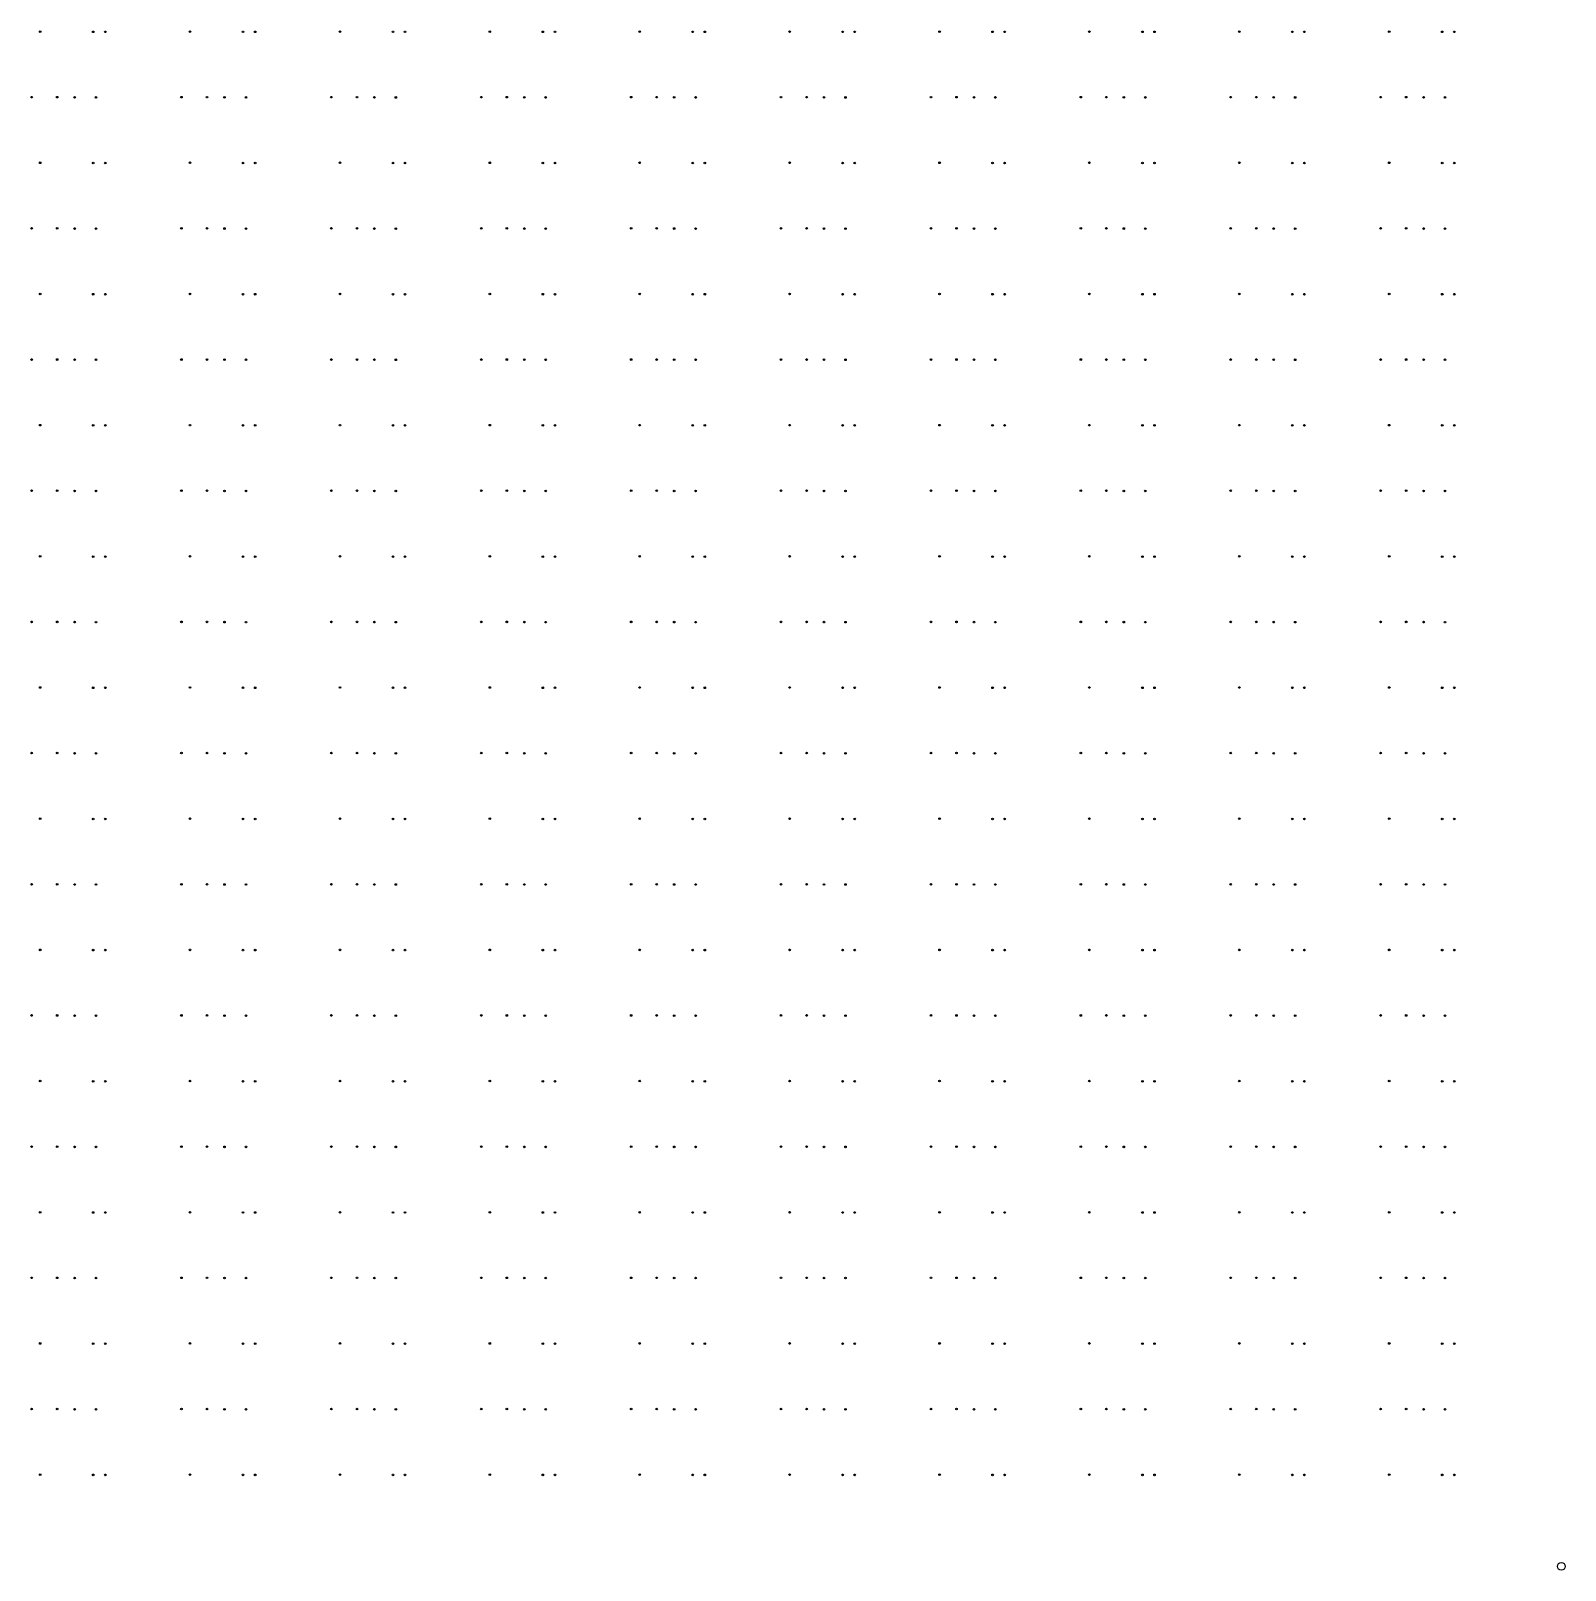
# Model space of a CAD drawing. Extents: x 50 to 173, y 50 to 173.
# Drawn here: x 112.6 to 172.6, y 49.9 to 110 of the extents above; entities that cross this region are included whole.
import ezdxf

# ---------------------------------------------------------------- set-up
doc = ezdxf.new("R2010")
doc.units = 0

msp = doc.modelspace()

# ---------------------------------------------------------------- linework, layer by layer
at = {"layer": '4H'}
msp.add_circle((172.4, 50), 0.15, dxfattribs=at)
at = {"layer": 'PET'}
for centre in [(112.993, 109.924), (115.063, 109.914), (115.536, 109.914), (118.847, 109.924), (120.917, 109.914), (121.389, 109.914), (124.701, 109.924), (126.77, 109.914), (127.243, 109.914), (130.554, 109.924), (132.624, 109.914), (133.097, 109.914), (136.408, 109.924), (138.478, 109.914), (138.95, 109.914), (142.262, 109.924), (144.331, 109.914), (144.804, 109.914), (148.115, 109.924), (150.185, 109.914), (150.658, 109.914), (153.969, 109.924), (156.039, 109.914), (156.511, 109.914), (159.823, 109.924), (161.892, 109.914), (162.365, 109.914), (165.676, 109.924), (167.746, 109.914), (168.219, 109.914), (112.658, 107.364), (113.656, 107.364), (114.337, 107.354), (115.174, 107.353), (118.511, 107.364), (119.51, 107.364), (120.191, 107.354), (121.028, 107.353), (124.365, 107.364), (125.364, 107.364), (126.045, 107.354), (126.882, 107.353), (130.219, 107.364), (131.217, 107.364), (131.898, 107.354), (132.735, 107.353), (136.072, 107.364), (137.071, 107.364), (137.752, 107.354), (138.589, 107.353), (141.926, 107.364), (142.925, 107.364), (143.606, 107.354), (144.443, 107.353), (147.78, 107.364), (148.778, 107.364), (149.459, 107.354), (150.296, 107.353), (153.633, 107.364), (154.632, 107.364), (155.313, 107.354), (156.15, 107.353), (159.487, 107.364), (160.486, 107.364), (161.167, 107.354), (162.004, 107.353), (165.341, 107.364), (166.339, 107.364), (167.02, 107.354), (167.857, 107.353), (112.993, 104.802), (115.063, 104.792), (115.536, 104.792), (118.847, 104.802), (120.917, 104.792), (121.389, 104.792), (124.701, 104.802), (126.77, 104.792), (127.243, 104.792), (130.554, 104.802), (132.624, 104.792), (133.097, 104.792), (136.408, 104.802), (138.478, 104.792), (138.95, 104.792), (142.262, 104.802), (144.331, 104.792), (144.804, 104.792), (148.115, 104.802), (150.185, 104.792), (150.658, 104.792), (153.969, 104.802), (156.039, 104.792), (156.511, 104.792), (159.823, 104.802), (161.892, 104.792), (162.365, 104.792), (165.676, 104.802), (167.746, 104.792), (168.219, 104.792), (112.658, 102.242), (113.656, 102.242), (114.337, 102.233), (115.174, 102.231), (118.511, 102.242), (119.51, 102.242), (120.191, 102.233), (121.028, 102.231), (124.365, 102.242), (125.364, 102.242), (126.045, 102.233), (126.882, 102.231), (130.219, 102.242), (131.217, 102.242), (131.898, 102.233), (132.735, 102.231), (136.072, 102.242), (137.071, 102.242), (137.752, 102.233), (138.589, 102.231), (141.926, 102.242), (142.925, 102.242), (143.606, 102.233), (144.443, 102.231), (147.78, 102.242), (148.778, 102.242), (149.459, 102.233), (150.296, 102.231), (153.633, 102.242), (154.632, 102.242), (155.313, 102.233), (156.15, 102.231), (159.487, 102.242), (160.486, 102.242), (161.167, 102.233), (162.004, 102.231), (165.341, 102.242), (166.339, 102.242), (167.02, 102.233), (167.857, 102.231), (112.993, 99.68), (115.063, 99.67), (115.536, 99.67), (118.847, 99.68), (120.917, 99.67), (121.389, 99.67), (124.701, 99.68), (126.77, 99.67), (127.243, 99.67), (130.554, 99.68), (132.624, 99.67), (133.097, 99.67), (136.408, 99.68), (138.478, 99.67), (138.95, 99.67), (142.262, 99.68), (144.331, 99.67), (144.804, 99.67), (148.115, 99.68), (150.185, 99.67), (150.658, 99.67), (153.969, 99.68), (156.039, 99.67), (156.511, 99.67), (159.823, 99.68), (161.892, 99.67), (162.365, 99.67), (165.676, 99.68), (167.746, 99.67), (168.219, 99.67), (112.658, 97.12), (113.656, 97.12), (114.337, 97.111), (115.174, 97.109), (118.511, 97.12), (119.51, 97.12), (120.191, 97.111), (121.028, 97.109), (124.365, 97.12), (125.364, 97.12), (126.045, 97.111), (126.882, 97.109), (130.219, 97.12), (131.217, 97.12), (131.898, 97.111), (132.735, 97.109), (136.072, 97.12), (137.071, 97.12), (137.752, 97.111), (138.589, 97.109), (141.926, 97.12), (142.925, 97.12), (143.606, 97.111), (144.443, 97.109), (147.78, 97.12), (148.778, 97.12), (149.459, 97.111), (150.296, 97.109), (153.633, 97.12), (154.632, 97.12), (155.313, 97.111), (156.15, 97.109), (159.487, 97.12), (160.486, 97.12), (161.167, 97.111), (162.004, 97.109), (165.341, 97.12), (166.339, 97.12), (167.02, 97.111), (167.857, 97.109), (112.993, 94.558), (115.063, 94.548), (115.536, 94.548), (118.847, 94.558), (120.917, 94.548), (121.389, 94.548), (124.701, 94.558), (126.77, 94.548), (127.243, 94.548), (130.554, 94.558), (132.624, 94.548), (133.097, 94.548), (136.408, 94.558), (138.478, 94.548), (138.95, 94.548), (142.262, 94.558), (144.331, 94.548), (144.804, 94.548), (148.115, 94.558), (150.185, 94.548), (150.658, 94.548), (153.969, 94.558), (156.039, 94.548), (156.511, 94.548), (159.823, 94.558), (161.892, 94.548), (162.365, 94.548), (165.676, 94.558), (167.746, 94.548), (168.219, 94.548), (112.658, 91.998), (113.656, 91.998), (114.337, 91.989), (115.174, 91.987), (118.511, 91.998), (119.51, 91.998), (120.191, 91.989), (121.028, 91.987), (124.365, 91.998), (125.364, 91.998), (126.045, 91.989), (126.882, 91.987), (130.219, 91.998), (131.217, 91.998), (131.898, 91.989), (132.735, 91.987), (136.072, 91.998), (137.071, 91.998), (137.752, 91.989), (138.589, 91.987), (141.926, 91.998), (142.925, 91.998), (143.606, 91.989), (144.443, 91.987), (147.78, 91.998), (148.778, 91.998), (149.459, 91.989), (150.296, 91.987), (153.633, 91.998), (154.632, 91.998), (155.313, 91.989), (156.15, 91.987), (159.487, 91.998), (160.486, 91.998), (161.167, 91.989), (162.004, 91.987), (165.341, 91.998), (166.339, 91.998), (167.02, 91.989), (167.857, 91.987), (112.993, 89.436), (115.063, 89.426), (115.536, 89.426), (118.847, 89.436), (120.917, 89.426), (121.389, 89.426), (124.701, 89.436), (126.77, 89.426), (127.243, 89.426), (130.554, 89.436), (132.624, 89.426), (133.097, 89.426), (136.408, 89.436), (138.478, 89.426), (138.95, 89.426), (142.262, 89.436), (144.331, 89.426), (144.804, 89.426), (148.115, 89.436), (150.185, 89.426), (150.658, 89.426), (153.969, 89.436), (156.039, 89.426), (156.511, 89.426), (159.823, 89.436), (161.892, 89.426), (162.365, 89.426), (165.676, 89.436), (167.746, 89.426), (168.219, 89.426), (112.658, 86.876), (113.656, 86.876), (114.337, 86.867), (115.174, 86.865), (118.511, 86.876), (119.51, 86.876), (120.191, 86.867), (121.028, 86.865), (124.365, 86.876), (125.364, 86.876), (126.045, 86.867), (126.882, 86.865), (130.219, 86.876), (131.217, 86.876), (131.898, 86.867), (132.735, 86.865), (136.072, 86.876), (137.071, 86.876), (137.752, 86.867), (138.589, 86.865), (141.926, 86.876), (142.925, 86.876), (143.606, 86.867), (144.443, 86.865), (147.78, 86.876), (148.778, 86.876), (149.459, 86.867), (150.296, 86.865), (153.633, 86.876), (154.632, 86.876), (155.313, 86.867), (156.15, 86.865), (159.487, 86.876), (160.486, 86.876), (161.167, 86.867), (162.004, 86.865), (165.341, 86.876), (166.339, 86.876), (167.02, 86.867), (167.857, 86.865), (112.993, 84.314), (115.063, 84.304), (115.536, 84.304), (118.847, 84.314), (120.917, 84.304), (121.389, 84.304), (124.701, 84.314), (126.77, 84.304), (127.243, 84.304), (130.554, 84.314), (132.624, 84.304), (133.097, 84.304), (136.408, 84.314), (138.478, 84.304), (138.95, 84.304), (142.262, 84.314), (144.331, 84.304), (144.804, 84.304), (148.115, 84.314), (150.185, 84.304), (150.658, 84.304), (153.969, 84.314), (156.039, 84.304), (156.511, 84.304), (159.823, 84.314), (161.892, 84.304), (162.365, 84.304), (165.676, 84.314), (167.746, 84.304), (168.219, 84.304), (112.658, 81.754), (113.656, 81.754), (114.337, 81.745), (115.174, 81.744), (118.511, 81.754), (119.51, 81.754), (120.191, 81.745), (121.028, 81.744), (124.365, 81.754), (125.364, 81.754), (126.045, 81.745), (126.882, 81.744), (130.219, 81.754), (131.217, 81.754), (131.898, 81.745), (132.735, 81.744), (136.072, 81.754), (137.071, 81.754), (137.752, 81.745), (138.589, 81.744), (141.926, 81.754), (142.925, 81.754), (143.606, 81.745), (144.443, 81.744), (147.78, 81.754), (148.778, 81.754), (149.459, 81.745), (150.296, 81.744), (153.633, 81.754), (154.632, 81.754), (155.313, 81.745), (156.15, 81.744), (159.487, 81.754), (160.486, 81.754), (161.167, 81.745), (162.004, 81.744), (165.341, 81.754), (166.339, 81.754), (167.02, 81.745), (167.857, 81.744), (112.993, 79.192), (115.063, 79.183), (115.536, 79.183), (118.847, 79.192), (120.917, 79.183), (121.389, 79.183), (124.701, 79.192), (126.77, 79.183), (127.243, 79.183), (130.554, 79.192), (132.624, 79.183), (133.097, 79.183), (136.408, 79.192), (138.478, 79.183), (138.95, 79.183), (142.262, 79.192), (144.331, 79.183), (144.804, 79.183), (148.115, 79.192), (150.185, 79.183), (150.658, 79.183), (153.969, 79.192), (156.039, 79.183), (156.511, 79.183), (159.823, 79.192), (161.892, 79.183), (162.365, 79.183), (165.676, 79.192), (167.746, 79.183), (168.219, 79.183), (112.658, 76.632), (113.656, 76.632), (114.337, 76.623), (115.174, 76.622), (118.511, 76.632), (119.51, 76.632), (120.191, 76.623), (121.028, 76.622), (124.365, 76.632), (125.364, 76.632), (126.045, 76.623), (126.882, 76.622), (130.219, 76.632), (131.217, 76.632), (131.898, 76.623), (132.735, 76.622), (136.072, 76.632), (137.071, 76.632), (137.752, 76.623), (138.589, 76.622), (141.926, 76.632), (142.925, 76.632), (143.606, 76.623), (144.443, 76.622), (147.78, 76.632), (148.778, 76.632), (149.459, 76.623), (150.296, 76.622), (153.633, 76.632), (154.632, 76.632), (155.313, 76.623), (156.15, 76.622), (159.487, 76.632), (160.486, 76.632), (161.167, 76.623), (162.004, 76.622), (165.341, 76.632), (166.339, 76.632), (167.02, 76.623), (167.857, 76.622), (112.993, 74.07), (115.063, 74.061), (115.536, 74.061), (118.847, 74.07), (120.917, 74.061), (121.389, 74.061), (124.701, 74.07), (126.77, 74.061), (127.243, 74.061), (130.554, 74.07), (132.624, 74.061), (133.097, 74.061), (136.408, 74.07), (138.478, 74.061), (138.95, 74.061), (142.262, 74.07), (144.331, 74.061), (144.804, 74.061), (148.115, 74.07), (150.185, 74.061), (150.658, 74.061), (153.969, 74.07), (156.039, 74.061), (156.511, 74.061), (159.823, 74.07), (161.892, 74.061), (162.365, 74.061), (165.676, 74.07), (167.746, 74.061), (168.219, 74.061), (112.658, 71.51), (113.656, 71.51), (114.337, 71.501), (115.174, 71.5), (118.511, 71.51), (119.51, 71.51), (120.191, 71.501), (121.028, 71.5), (124.365, 71.51), (125.364, 71.51), (126.045, 71.501), (126.882, 71.5), (130.219, 71.51), (131.217, 71.51), (131.898, 71.501), (132.735, 71.5), (136.072, 71.51), (137.071, 71.51), (137.752, 71.501), (138.589, 71.5), (141.926, 71.51), (142.925, 71.51), (143.606, 71.501), (144.443, 71.5), (147.78, 71.51), (148.778, 71.51), (149.459, 71.501), (150.296, 71.5), (153.633, 71.51), (154.632, 71.51), (155.313, 71.501), (156.15, 71.5), (159.487, 71.51), (160.486, 71.51), (161.167, 71.501), (162.004, 71.5), (165.341, 71.51), (166.339, 71.51), (167.02, 71.501), (167.857, 71.5), (112.993, 68.948), (115.063, 68.939), (115.536, 68.939), (118.847, 68.948), (120.917, 68.939), (121.389, 68.939), (124.701, 68.948), (126.77, 68.939), (127.243, 68.939), (130.554, 68.948), (132.624, 68.939), (133.097, 68.939), (136.408, 68.948), (138.478, 68.939), (138.95, 68.939), (142.262, 68.948), (144.331, 68.939), (144.804, 68.939), (148.115, 68.948), (150.185, 68.939), (150.658, 68.939), (153.969, 68.948), (156.039, 68.939), (156.511, 68.939), (159.823, 68.948), (161.892, 68.939), (162.365, 68.939), (165.676, 68.948), (167.746, 68.939), (168.219, 68.939), (112.658, 66.388), (113.656, 66.388), (114.337, 66.379), (115.174, 66.378), (118.511, 66.388), (119.51, 66.388), (120.191, 66.379), (121.028, 66.378), (124.365, 66.388), (125.364, 66.388), (126.045, 66.379), (126.882, 66.378), (130.219, 66.388), (131.217, 66.388), (131.898, 66.379), (132.735, 66.378), (136.072, 66.388), (137.071, 66.388), (137.752, 66.379), (138.589, 66.378), (141.926, 66.388), (142.925, 66.388), (143.606, 66.379), (144.443, 66.378), (147.78, 66.388), (148.778, 66.388), (149.459, 66.379), (150.296, 66.378), (153.633, 66.388), (154.632, 66.388), (155.313, 66.379), (156.15, 66.378), (159.487, 66.388), (160.486, 66.388), (161.167, 66.379), (162.004, 66.378), (165.341, 66.388), (166.339, 66.388), (167.02, 66.379), (167.857, 66.378), (112.993, 63.826), (115.063, 63.817), (115.536, 63.817), (118.847, 63.826), (120.917, 63.817), (121.389, 63.817), (124.701, 63.826), (126.77, 63.817), (127.243, 63.817), (130.554, 63.826), (132.624, 63.817), (133.097, 63.817), (136.408, 63.826), (138.478, 63.817), (138.95, 63.817), (142.262, 63.826), (144.331, 63.817), (144.804, 63.817), (148.115, 63.826), (150.185, 63.817), (150.658, 63.817), (153.969, 63.826), (156.039, 63.817), (156.511, 63.817), (159.823, 63.826), (161.892, 63.817), (162.365, 63.817), (165.676, 63.826), (167.746, 63.817), (168.219, 63.817), (112.658, 61.266), (113.656, 61.266), (114.337, 61.257), (115.174, 61.256), (118.511, 61.266), (119.51, 61.266), (120.191, 61.257), (121.028, 61.256), (124.365, 61.266), (125.364, 61.266), (126.045, 61.257), (126.882, 61.256), (130.219, 61.266), (131.217, 61.266), (131.898, 61.257), (132.735, 61.256), (136.072, 61.266), (137.071, 61.266), (137.752, 61.257), (138.589, 61.256), (141.926, 61.266), (142.925, 61.266), (143.606, 61.257), (144.443, 61.256), (147.78, 61.266), (148.778, 61.266), (149.459, 61.257), (150.296, 61.256), (153.633, 61.266), (154.632, 61.266), (155.313, 61.257), (156.15, 61.256), (159.487, 61.266), (160.486, 61.266), (161.167, 61.257), (162.004, 61.256), (165.341, 61.266), (166.339, 61.266), (167.02, 61.257), (167.857, 61.256), (112.993, 58.704), (115.063, 58.695), (115.536, 58.695), (118.847, 58.704), (120.917, 58.695), (121.389, 58.695), (124.701, 58.704), (126.77, 58.695), (127.243, 58.695), (130.554, 58.704), (132.624, 58.695), (133.097, 58.695), (136.408, 58.704), (138.478, 58.695), (138.95, 58.695), (142.262, 58.704), (144.331, 58.695), (144.804, 58.695), (148.115, 58.704), (150.185, 58.695), (150.658, 58.695), (153.969, 58.704), (156.039, 58.695), (156.511, 58.695), (159.823, 58.704), (161.892, 58.695), (162.365, 58.695), (165.676, 58.704), (167.746, 58.695), (168.219, 58.695), (112.658, 56.144), (113.656, 56.144), (114.337, 56.135), (115.174, 56.134), (118.511, 56.144), (119.51, 56.144), (120.191, 56.135), (121.028, 56.134), (124.365, 56.144), (125.364, 56.144), (126.045, 56.135), (126.882, 56.134), (130.219, 56.144), (131.217, 56.144), (131.898, 56.135), (132.735, 56.134), (136.072, 56.144), (137.071, 56.144), (137.752, 56.135), (138.589, 56.134), (141.926, 56.144), (142.925, 56.144), (143.606, 56.135), (144.443, 56.134), (147.78, 56.144), (148.778, 56.144), (149.459, 56.135), (150.296, 56.134), (153.633, 56.144), (154.632, 56.144), (155.313, 56.135), (156.15, 56.134), (159.487, 56.144), (160.486, 56.144), (161.167, 56.135), (162.004, 56.134), (165.341, 56.144), (166.339, 56.144), (167.02, 56.135), (167.857, 56.134), (112.993, 53.582), (115.063, 53.573), (115.536, 53.573), (118.847, 53.582), (120.917, 53.573), (121.389, 53.573), (124.701, 53.582), (126.77, 53.573), (127.243, 53.573), (130.554, 53.582), (132.624, 53.573), (133.097, 53.573), (136.408, 53.582), (138.478, 53.573), (138.95, 53.573), (142.262, 53.582), (144.331, 53.573), (144.804, 53.573), (148.115, 53.582), (150.185, 53.573), (150.658, 53.573), (153.969, 53.582), (156.039, 53.573), (156.511, 53.573), (159.823, 53.582), (161.892, 53.573), (162.365, 53.573), (165.676, 53.582), (167.746, 53.573), (168.219, 53.573)]:
    msp.add_circle(centre, 0.005, dxfattribs=at)
at = {"layer": 'V1'}
for centre in [(112.993, 109.924), (115.063, 109.914), (115.536, 109.914), (118.847, 109.924), (120.917, 109.914), (121.389, 109.914), (124.701, 109.924), (126.77, 109.914), (127.243, 109.914), (130.554, 109.924), (132.624, 109.914), (133.097, 109.914), (136.408, 109.924), (138.478, 109.914), (138.95, 109.914), (142.262, 109.924), (144.331, 109.914), (144.804, 109.914), (148.115, 109.924), (150.185, 109.914), (150.658, 109.914), (153.969, 109.924), (156.039, 109.914), (156.511, 109.914), (159.823, 109.924), (161.892, 109.914), (162.365, 109.914), (165.676, 109.924), (167.746, 109.914), (168.219, 109.914), (112.658, 107.364), (113.656, 107.364), (114.337, 107.354), (115.174, 107.353), (118.511, 107.364), (119.51, 107.364), (120.191, 107.354), (121.028, 107.353), (124.365, 107.364), (125.364, 107.364), (126.045, 107.354), (126.882, 107.353), (130.219, 107.364), (131.217, 107.364), (131.898, 107.354), (132.735, 107.353), (136.072, 107.364), (137.071, 107.364), (137.752, 107.354), (138.589, 107.353), (141.926, 107.364), (142.925, 107.364), (143.606, 107.354), (144.443, 107.353), (147.78, 107.364), (148.778, 107.364), (149.459, 107.354), (150.296, 107.353), (153.633, 107.364), (154.632, 107.364), (155.313, 107.354), (156.15, 107.353), (159.487, 107.364), (160.486, 107.364), (161.167, 107.354), (162.004, 107.353), (165.341, 107.364), (166.339, 107.364), (167.02, 107.354), (167.857, 107.353), (112.993, 104.802), (115.063, 104.792), (115.536, 104.792), (118.847, 104.802), (120.917, 104.792), (121.389, 104.792), (124.701, 104.802), (126.77, 104.792), (127.243, 104.792), (130.554, 104.802), (132.624, 104.792), (133.097, 104.792), (136.408, 104.802), (138.478, 104.792), (138.95, 104.792), (142.262, 104.802), (144.331, 104.792), (144.804, 104.792), (148.115, 104.802), (150.185, 104.792), (150.658, 104.792), (153.969, 104.802), (156.039, 104.792), (156.511, 104.792), (159.823, 104.802), (161.892, 104.792), (162.365, 104.792), (165.676, 104.802), (167.746, 104.792), (168.219, 104.792), (112.658, 102.242), (113.656, 102.242), (114.337, 102.233), (115.174, 102.231), (118.511, 102.242), (119.51, 102.242), (120.191, 102.233), (121.028, 102.231), (124.365, 102.242), (125.364, 102.242), (126.045, 102.233), (126.882, 102.231), (130.219, 102.242), (131.217, 102.242), (131.898, 102.233), (132.735, 102.231), (136.072, 102.242), (137.071, 102.242), (137.752, 102.233), (138.589, 102.231), (141.926, 102.242), (142.925, 102.242), (143.606, 102.233), (144.443, 102.231), (147.78, 102.242), (148.778, 102.242), (149.459, 102.233), (150.296, 102.231), (153.633, 102.242), (154.632, 102.242), (155.313, 102.233), (156.15, 102.231), (159.487, 102.242), (160.486, 102.242), (161.167, 102.233), (162.004, 102.231), (165.341, 102.242), (166.339, 102.242), (167.02, 102.233), (167.857, 102.231), (112.993, 99.68), (115.063, 99.67), (115.536, 99.67), (118.847, 99.68), (120.917, 99.67), (121.389, 99.67), (124.701, 99.68), (126.77, 99.67), (127.243, 99.67), (130.554, 99.68), (132.624, 99.67), (133.097, 99.67), (136.408, 99.68), (138.478, 99.67), (138.95, 99.67), (142.262, 99.68), (144.331, 99.67), (144.804, 99.67), (148.115, 99.68), (150.185, 99.67), (150.658, 99.67), (153.969, 99.68), (156.039, 99.67), (156.511, 99.67), (159.823, 99.68), (161.892, 99.67), (162.365, 99.67), (165.676, 99.68), (167.746, 99.67), (168.219, 99.67), (112.658, 97.12), (113.656, 97.12), (114.337, 97.111), (115.174, 97.109), (118.511, 97.12), (119.51, 97.12), (120.191, 97.111), (121.028, 97.109), (124.365, 97.12), (125.364, 97.12), (126.045, 97.111), (126.882, 97.109), (130.219, 97.12), (131.217, 97.12), (131.898, 97.111), (132.735, 97.109), (136.072, 97.12), (137.071, 97.12), (137.752, 97.111), (138.589, 97.109), (141.926, 97.12), (142.925, 97.12), (143.606, 97.111), (144.443, 97.109), (147.78, 97.12), (148.778, 97.12), (149.459, 97.111), (150.296, 97.109), (153.633, 97.12), (154.632, 97.12), (155.313, 97.111), (156.15, 97.109), (159.487, 97.12), (160.486, 97.12), (161.167, 97.111), (162.004, 97.109), (165.341, 97.12), (166.339, 97.12), (167.02, 97.111), (167.857, 97.109), (112.993, 94.558), (115.063, 94.548), (115.536, 94.548), (118.847, 94.558), (120.917, 94.548), (121.389, 94.548), (124.701, 94.558), (126.77, 94.548), (127.243, 94.548), (130.554, 94.558), (132.624, 94.548), (133.097, 94.548), (136.408, 94.558), (138.478, 94.548), (138.95, 94.548), (142.262, 94.558), (144.331, 94.548), (144.804, 94.548), (148.115, 94.558), (150.185, 94.548), (150.658, 94.548), (153.969, 94.558), (156.039, 94.548), (156.511, 94.548), (159.823, 94.558), (161.892, 94.548), (162.365, 94.548), (165.676, 94.558), (167.746, 94.548), (168.219, 94.548), (112.658, 91.998), (113.656, 91.998), (114.337, 91.989), (115.174, 91.987), (118.511, 91.998), (119.51, 91.998), (120.191, 91.989), (121.028, 91.987), (124.365, 91.998), (125.364, 91.998), (126.045, 91.989), (126.882, 91.987), (130.219, 91.998), (131.217, 91.998), (131.898, 91.989), (132.735, 91.987), (136.072, 91.998), (137.071, 91.998), (137.752, 91.989), (138.589, 91.987), (141.926, 91.998), (142.925, 91.998), (143.606, 91.989), (144.443, 91.987), (147.78, 91.998), (148.778, 91.998), (149.459, 91.989), (150.296, 91.987), (153.633, 91.998), (154.632, 91.998), (155.313, 91.989), (156.15, 91.987), (159.487, 91.998), (160.486, 91.998), (161.167, 91.989), (162.004, 91.987), (165.341, 91.998), (166.339, 91.998), (167.02, 91.989), (167.857, 91.987), (112.993, 89.436), (115.063, 89.426), (115.536, 89.426), (118.847, 89.436), (120.917, 89.426), (121.389, 89.426), (124.701, 89.436), (126.77, 89.426), (127.243, 89.426), (130.554, 89.436), (132.624, 89.426), (133.097, 89.426), (136.408, 89.436), (138.478, 89.426), (138.95, 89.426), (142.262, 89.436), (144.331, 89.426), (144.804, 89.426), (148.115, 89.436), (150.185, 89.426), (150.658, 89.426), (153.969, 89.436), (156.039, 89.426), (156.511, 89.426), (159.823, 89.436), (161.892, 89.426), (162.365, 89.426), (165.676, 89.436), (167.746, 89.426), (168.219, 89.426), (112.658, 86.876), (113.656, 86.876), (114.337, 86.867), (115.174, 86.865), (118.511, 86.876), (119.51, 86.876), (120.191, 86.867), (121.028, 86.865), (124.365, 86.876), (125.364, 86.876), (126.045, 86.867), (126.882, 86.865), (130.219, 86.876), (131.217, 86.876), (131.898, 86.867), (132.735, 86.865), (136.072, 86.876), (137.071, 86.876), (137.752, 86.867), (138.589, 86.865), (141.926, 86.876), (142.925, 86.876), (143.606, 86.867), (144.443, 86.865), (147.78, 86.876), (148.778, 86.876), (149.459, 86.867), (150.296, 86.865), (153.633, 86.876), (154.632, 86.876), (155.313, 86.867), (156.15, 86.865), (159.487, 86.876), (160.486, 86.876), (161.167, 86.867), (162.004, 86.865), (165.341, 86.876), (166.339, 86.876), (167.02, 86.867), (167.857, 86.865), (112.993, 84.314), (115.063, 84.304), (115.536, 84.304), (118.847, 84.314), (120.917, 84.304), (121.389, 84.304), (124.701, 84.314), (126.77, 84.304), (127.243, 84.304), (130.554, 84.314), (132.624, 84.304), (133.097, 84.304), (136.408, 84.314), (138.478, 84.304), (138.95, 84.304), (142.262, 84.314), (144.331, 84.304), (144.804, 84.304), (148.115, 84.314), (150.185, 84.304), (150.658, 84.304), (153.969, 84.314), (156.039, 84.304), (156.511, 84.304), (159.823, 84.314), (161.892, 84.304), (162.365, 84.304), (165.676, 84.314), (167.746, 84.304), (168.219, 84.304), (112.658, 81.754), (113.656, 81.754), (114.337, 81.745), (115.174, 81.744), (118.511, 81.754), (119.51, 81.754), (120.191, 81.745), (121.028, 81.744), (124.365, 81.754), (125.364, 81.754), (126.045, 81.745), (126.882, 81.744), (130.219, 81.754), (131.217, 81.754), (131.898, 81.745), (132.735, 81.744), (136.072, 81.754), (137.071, 81.754), (137.752, 81.745), (138.589, 81.744), (141.926, 81.754), (142.925, 81.754), (143.606, 81.745), (144.443, 81.744), (147.78, 81.754), (148.778, 81.754), (149.459, 81.745), (150.296, 81.744), (153.633, 81.754), (154.632, 81.754), (155.313, 81.745), (156.15, 81.744), (159.487, 81.754), (160.486, 81.754), (161.167, 81.745), (162.004, 81.744), (165.341, 81.754), (166.339, 81.754), (167.02, 81.745), (167.857, 81.744), (112.993, 79.192), (115.063, 79.183), (115.536, 79.183), (118.847, 79.192), (120.917, 79.183), (121.389, 79.183), (124.701, 79.192), (126.77, 79.183), (127.243, 79.183), (130.554, 79.192), (132.624, 79.183), (133.097, 79.183), (136.408, 79.192), (138.478, 79.183), (138.95, 79.183), (142.262, 79.192), (144.331, 79.183), (144.804, 79.183), (148.115, 79.192), (150.185, 79.183), (150.658, 79.183), (153.969, 79.192), (156.039, 79.183), (156.511, 79.183), (159.823, 79.192), (161.892, 79.183), (162.365, 79.183), (165.676, 79.192), (167.746, 79.183), (168.219, 79.183), (112.658, 76.632), (113.656, 76.632), (114.337, 76.623), (115.174, 76.622), (118.511, 76.632), (119.51, 76.632), (120.191, 76.623), (121.028, 76.622), (124.365, 76.632), (125.364, 76.632), (126.045, 76.623), (126.882, 76.622), (130.219, 76.632), (131.217, 76.632), (131.898, 76.623), (132.735, 76.622), (136.072, 76.632), (137.071, 76.632), (137.752, 76.623), (138.589, 76.622), (141.926, 76.632), (142.925, 76.632), (143.606, 76.623), (144.443, 76.622), (147.78, 76.632), (148.778, 76.632), (149.459, 76.623), (150.296, 76.622), (153.633, 76.632), (154.632, 76.632), (155.313, 76.623), (156.15, 76.622), (159.487, 76.632), (160.486, 76.632), (161.167, 76.623), (162.004, 76.622), (165.341, 76.632), (166.339, 76.632), (167.02, 76.623), (167.857, 76.622), (112.993, 74.07), (115.063, 74.061), (115.536, 74.061), (118.847, 74.07), (120.917, 74.061), (121.389, 74.061), (124.701, 74.07), (126.77, 74.061), (127.243, 74.061), (130.554, 74.07), (132.624, 74.061), (133.097, 74.061), (136.408, 74.07), (138.478, 74.061), (138.95, 74.061), (142.262, 74.07), (144.331, 74.061), (144.804, 74.061), (148.115, 74.07), (150.185, 74.061), (150.658, 74.061), (153.969, 74.07), (156.039, 74.061), (156.511, 74.061), (159.823, 74.07), (161.892, 74.061), (162.365, 74.061), (165.676, 74.07), (167.746, 74.061), (168.219, 74.061), (112.658, 71.51), (113.656, 71.51), (114.337, 71.501), (115.174, 71.5), (118.511, 71.51), (119.51, 71.51), (120.191, 71.501), (121.028, 71.5), (124.365, 71.51), (125.364, 71.51), (126.045, 71.501), (126.882, 71.5), (130.219, 71.51), (131.217, 71.51), (131.898, 71.501), (132.735, 71.5), (136.072, 71.51), (137.071, 71.51), (137.752, 71.501), (138.589, 71.5), (141.926, 71.51), (142.925, 71.51), (143.606, 71.501), (144.443, 71.5), (147.78, 71.51), (148.778, 71.51), (149.459, 71.501), (150.296, 71.5), (153.633, 71.51), (154.632, 71.51), (155.313, 71.501), (156.15, 71.5), (159.487, 71.51), (160.486, 71.51), (161.167, 71.501), (162.004, 71.5), (165.341, 71.51), (166.339, 71.51), (167.02, 71.501), (167.857, 71.5), (112.993, 68.948), (115.063, 68.939), (115.536, 68.939), (118.847, 68.948), (120.917, 68.939), (121.389, 68.939), (124.701, 68.948), (126.77, 68.939), (127.243, 68.939), (130.554, 68.948), (132.624, 68.939), (133.097, 68.939), (136.408, 68.948), (138.478, 68.939), (138.95, 68.939), (142.262, 68.948), (144.331, 68.939), (144.804, 68.939), (148.115, 68.948), (150.185, 68.939), (150.658, 68.939), (153.969, 68.948), (156.039, 68.939), (156.511, 68.939), (159.823, 68.948), (161.892, 68.939), (162.365, 68.939), (165.676, 68.948), (167.746, 68.939), (168.219, 68.939), (112.658, 66.388), (113.656, 66.388), (114.337, 66.379), (115.174, 66.378), (118.511, 66.388), (119.51, 66.388), (120.191, 66.379), (121.028, 66.378), (124.365, 66.388), (125.364, 66.388), (126.045, 66.379), (126.882, 66.378), (130.219, 66.388), (131.217, 66.388), (131.898, 66.379), (132.735, 66.378), (136.072, 66.388), (137.071, 66.388), (137.752, 66.379), (138.589, 66.378), (141.926, 66.388), (142.925, 66.388), (143.606, 66.379), (144.443, 66.378), (147.78, 66.388), (148.778, 66.388), (149.459, 66.379), (150.296, 66.378), (153.633, 66.388), (154.632, 66.388), (155.313, 66.379), (156.15, 66.378), (159.487, 66.388), (160.486, 66.388), (161.167, 66.379), (162.004, 66.378), (165.341, 66.388), (166.339, 66.388), (167.02, 66.379), (167.857, 66.378), (112.993, 63.826), (115.063, 63.817), (115.536, 63.817), (118.847, 63.826), (120.917, 63.817), (121.389, 63.817), (124.701, 63.826), (126.77, 63.817), (127.243, 63.817), (130.554, 63.826), (132.624, 63.817), (133.097, 63.817), (136.408, 63.826), (138.478, 63.817), (138.95, 63.817), (142.262, 63.826), (144.331, 63.817), (144.804, 63.817), (148.115, 63.826), (150.185, 63.817), (150.658, 63.817), (153.969, 63.826), (156.039, 63.817), (156.511, 63.817), (159.823, 63.826), (161.892, 63.817), (162.365, 63.817), (165.676, 63.826), (167.746, 63.817), (168.219, 63.817), (112.658, 61.266), (113.656, 61.266), (114.337, 61.257), (115.174, 61.256), (118.511, 61.266), (119.51, 61.266), (120.191, 61.257), (121.028, 61.256), (124.365, 61.266), (125.364, 61.266), (126.045, 61.257), (126.882, 61.256), (130.219, 61.266), (131.217, 61.266), (131.898, 61.257), (132.735, 61.256), (136.072, 61.266), (137.071, 61.266), (137.752, 61.257), (138.589, 61.256), (141.926, 61.266), (142.925, 61.266), (143.606, 61.257), (144.443, 61.256), (147.78, 61.266), (148.778, 61.266), (149.459, 61.257), (150.296, 61.256), (153.633, 61.266), (154.632, 61.266), (155.313, 61.257), (156.15, 61.256), (159.487, 61.266), (160.486, 61.266), (161.167, 61.257), (162.004, 61.256), (165.341, 61.266), (166.339, 61.266), (167.02, 61.257), (167.857, 61.256), (112.993, 58.704), (115.063, 58.695), (115.536, 58.695), (118.847, 58.704), (120.917, 58.695), (121.389, 58.695), (124.701, 58.704), (126.77, 58.695), (127.243, 58.695), (130.554, 58.704), (132.624, 58.695), (133.097, 58.695), (136.408, 58.704), (138.478, 58.695), (138.95, 58.695), (142.262, 58.704), (144.331, 58.695), (144.804, 58.695), (148.115, 58.704), (150.185, 58.695), (150.658, 58.695), (153.969, 58.704), (156.039, 58.695), (156.511, 58.695), (159.823, 58.704), (161.892, 58.695), (162.365, 58.695), (165.676, 58.704), (167.746, 58.695), (168.219, 58.695), (112.658, 56.144), (113.656, 56.144), (114.337, 56.135), (115.174, 56.134), (118.511, 56.144), (119.51, 56.144), (120.191, 56.135), (121.028, 56.134), (124.365, 56.144), (125.364, 56.144), (126.045, 56.135), (126.882, 56.134), (130.219, 56.144), (131.217, 56.144), (131.898, 56.135), (132.735, 56.134), (136.072, 56.144), (137.071, 56.144), (137.752, 56.135), (138.589, 56.134), (141.926, 56.144), (142.925, 56.144), (143.606, 56.135), (144.443, 56.134), (147.78, 56.144), (148.778, 56.144), (149.459, 56.135), (150.296, 56.134), (153.633, 56.144), (154.632, 56.144), (155.313, 56.135), (156.15, 56.134), (159.487, 56.144), (160.486, 56.144), (161.167, 56.135), (162.004, 56.134), (165.341, 56.144), (166.339, 56.144), (167.02, 56.135), (167.857, 56.134), (112.993, 53.582), (115.063, 53.573), (115.536, 53.573), (118.847, 53.582), (120.917, 53.573), (121.389, 53.573), (124.701, 53.582), (126.77, 53.573), (127.243, 53.573), (130.554, 53.582), (132.624, 53.573), (133.097, 53.573), (136.408, 53.582), (138.478, 53.573), (138.95, 53.573), (142.262, 53.582), (144.331, 53.573), (144.804, 53.573), (148.115, 53.582), (150.185, 53.573), (150.658, 53.573), (153.969, 53.582), (156.039, 53.573), (156.511, 53.573), (159.823, 53.582), (161.892, 53.573), (162.365, 53.573), (165.676, 53.582), (167.746, 53.573), (168.219, 53.573)]:
    msp.add_circle(centre, 0.0316, dxfattribs=at)

doc.saveas('drawing.dxf')
